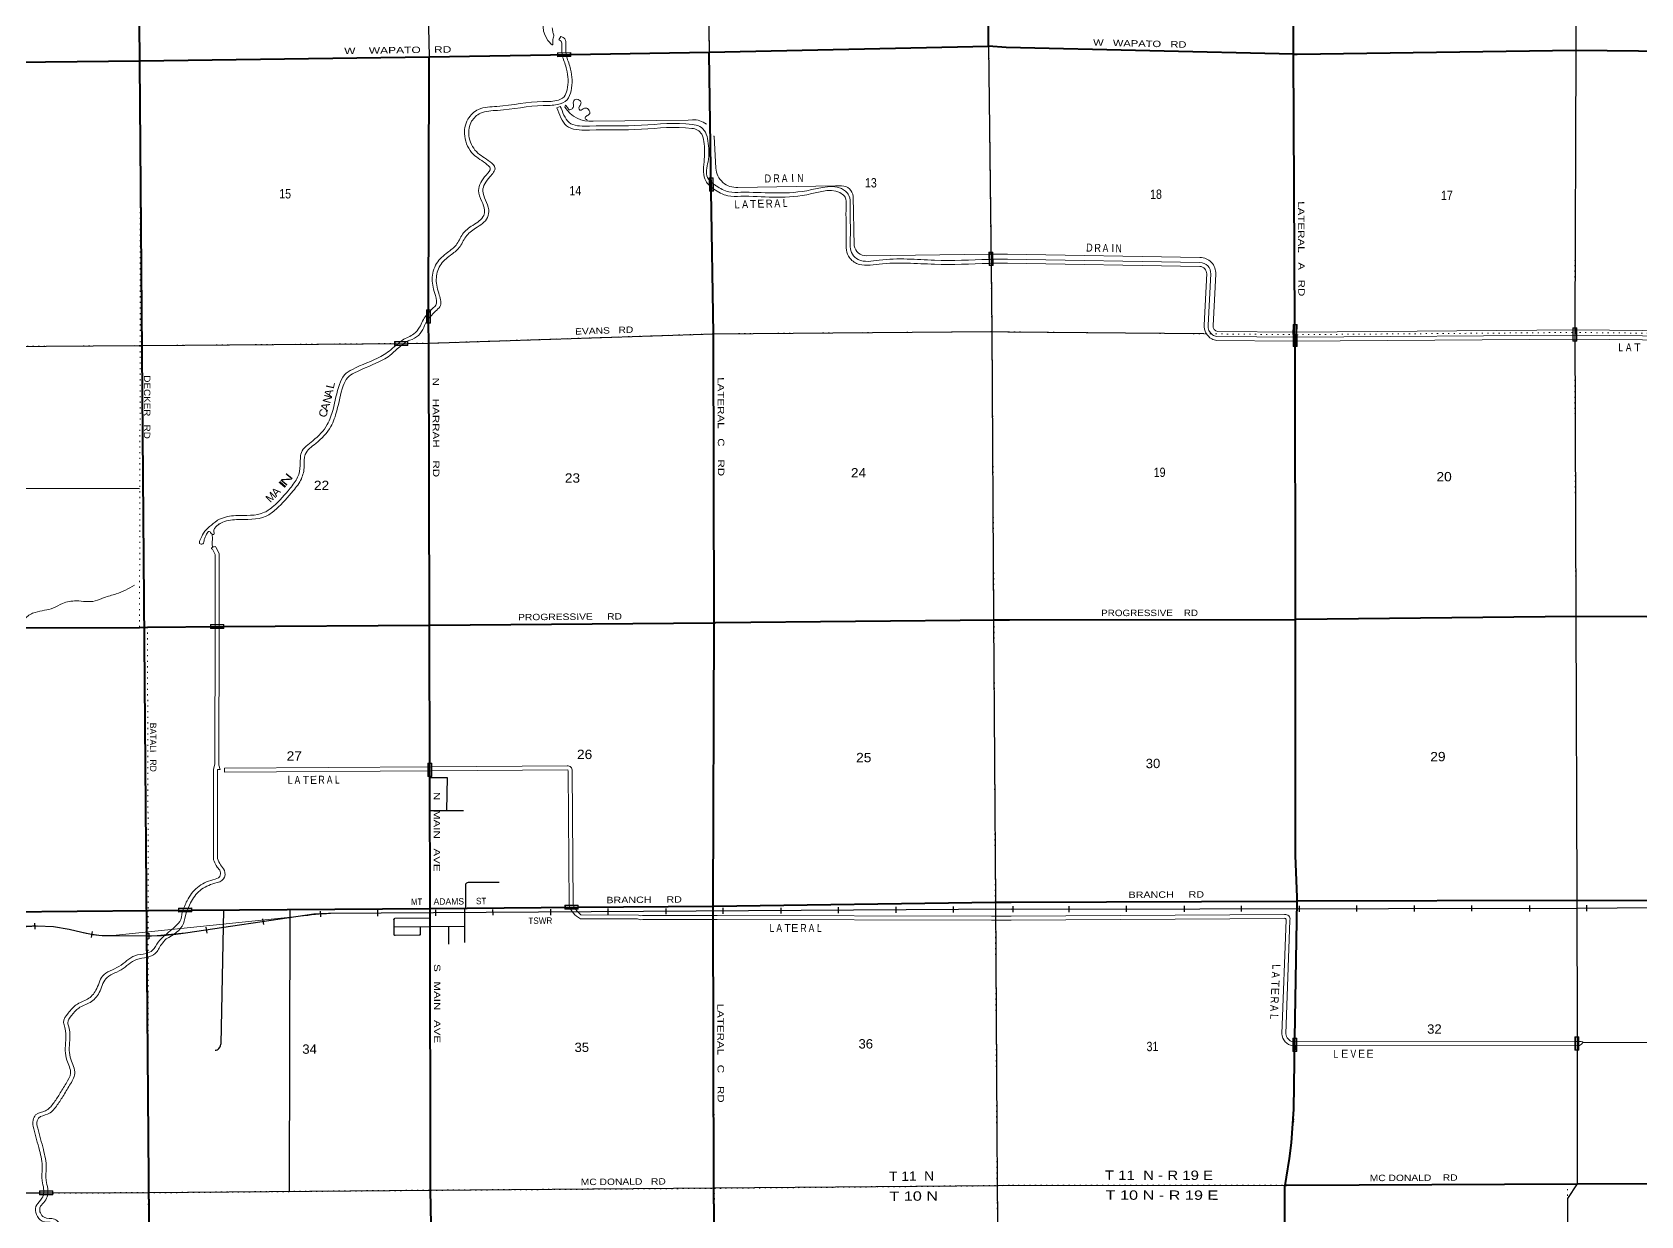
# Model space of a CAD drawing. Header units: feet. Extents: x -2 to 285336, y -549186 to -364975.
# Drawn here: x 108175 to 138328, y -406705 to -384528 of the extents above; entities that cross this region are included whole.
import ezdxf
from ezdxf.enums import TextEntityAlignment as Align

# ---------------------------------------------------------------- set-up
doc = ezdxf.new("R2010")
doc.units = ezdxf.units.FT
doc.header["$LTSCALE"] = 70
doc.linetypes.add('DOTTED', pattern=[1.5, 0.3, -1.2])
for name, color, linetype, lineweight in [('26', 7, 'Continuous', 40), ('27', 7, 'Continuous', 13), ('29', 7, 'Continuous', 25), ('31', 7, 'Continuous', 13), ('34', 7, 'Continuous', 25), ('39', 7, 'Continuous', 13), ('41', 7, 'Continuous', 13), ('6', 7, 'DOTTED', 25), ('61', 7, 'Continuous', 13), ('7', 7, 'DOTTED', 13)]:
    doc.layers.add(name, color=color, linetype=linetype, lineweight=lineweight)
doc.layers.add('30', color=7, linetype='Continuous')

msp = doc.modelspace()

# ---------------------------------------------------------------- linework, layer by layer
at = {"layer": '26'}
for p, q in [((126434.33, -384813.05), (126101.03, -384791.99)), ((131816.85, -384938.21), (126434.33, -384813.05)), ((115630.8, -398475.26), (115625.63, -395636.97)), ((131844.82, -403374.87), (131884.05, -400808.08))]:
    msp.add_line(p, q, dxfattribs=at)
for points in [[(110387.69, -409095.52), (110104.18, -374262.5), (115448.15, -374261.59), (118800.75, -374222.72)], [(126101.03, -384791.99), (126101, -384766.99), (126095.33, -379460.62)], [(131816.85, -384938.21), (131805.08, -382148.54), (131689.52, -379577.26)], [(100028.56, -385154.43), (100041.79, -385153.33), (100091.33, -385154.4), (104886.5, -385120.82), (110194.22, -385065.73), (115616.27, -384990.31), (118270.29, -384947.27), (120863.7, -384905.21), (126101.03, -384791.99)], [(115603, -389980.48), (115616.2, -385015.31), (115616.27, -384990.31)], [(120903.09, -387508.44), (120864.08, -384930.21), (120863.7, -384905.21)], [(131816.85, -384938.21), (131888.3, -384939.87), (137112.05, -384865.29), (142385.03, -384923.74)], [(131845.9, -390422.02), (131844.36, -390001.49), (131816.85, -384938.21)], [(120961.42, -395592.05), (120961.45, -395583.83), (120943.51, -390180.15), (120903.09, -387508.44)], [(115625.63, -395636.97), (115610.02, -390355.86), (115603, -389980.48)], [(126493.36, -395541.9), (131857.42, -395535.32), (131845.9, -390422.02)], [(99684.22, -395750.02), (99709.29, -395749.74), (104979.95, -395690.94), (110187.45, -395682.27), (110335.93, -395673.93), (111769.64, -395663.91), (115625.63, -395636.97), (120961.42, -395592.05)], [(118412.53, -400923.61), (120941.03, -400901.18), (120961.42, -395592.05)], [(120961.42, -395592.05), (120989.56, -395591.81), (126227.04, -395536.87), (126493.36, -395541.9)], [(131884.05, -400808.08), (131885.19, -400733.76), (131853.07, -399951.78), (131857.42, -395535.37), (131857.42, -395535.32)], [(147695.21, -395549.82), (142412.28, -395501.49), (137115.46, -395473.36), (131865.45, -395535.31), (131857.42, -395535.32)], [(115635.28, -400948.23), (115635.27, -400934.16), (115630.8, -398475.26)], [(99691.93, -401053.24), (105021.81, -401032.27), (110351.62, -400985.18), (111169.49, -400976.11), (115635.28, -400948.23)], [(115635.28, -400948.23), (115637.31, -400948.22), (118411.8, -400923.62)], [(115747.27, -411693.14), (115640.86, -406223.32), (115635.28, -400948.23)], [(120941.03, -400901.18), (126228.64, -400828.05), (126522.47, -400830.67)], [(121008.85, -411648.19), (120954.63, -406178.27), (120941.03, -400901.18)], [(126522.47, -400830.67), (131882.96, -400808.08), (131884.05, -400808.08)], [(147742.77, -400818.34), (142383.89, -400804.75), (137131.33, -400794.37), (131884.05, -400808.08)], [(131658.46, -406134.32), (131684.82, -405979.54), (131740.61, -405631.71), (131782.72, -405338.5), (131824.48, -404705.08), (131844.82, -403374.87)], [(131661.8, -411522.1), (131657.87, -406137.81), (131658.46, -406134.32)], [(131658.46, -406134.32), (131683.63, -406134.19), (137133.53, -406105.78), (142479.85, -406090.75), (145171.65, -406086.73)]]:
    msp.add_lwpolyline(points, dxfattribs=at)
at = {"layer": '29'}
for p, q in [((126101.03, -384791.99), (126148.64, -388902.62)), ((126463.66, -390142.63), (130139.4, -390175.2)), ((104946.17, -393068.54), (110187.67, -393077.84)), ((137109.44, -395473.41), (137129.4, -400712.27)), ((115631.86, -399109.34), (116259.47, -399109.1)), ((116301.4, -400939.85), (116301.4, -400503.67)), ((116351.58, -400456.86), (116929.77, -400451.09)), ((111758.53, -400972.43), (111711.86, -403492.38)), ((113006.43, -400964.64), (112994.1, -406243.51)), ((116275.71, -400946.42), (116275.71, -401583.37)), ((114952.41, -401154.37), (114953.47, -401428.92)), ((114952.94, -401291.21), (116274.3, -401280.51)), ((115633.27, -401127.78), (114970.58, -401134.76)), ((115452.78, -401428.61), (115451.59, -401287.17)), ((115975.84, -401282.93), (115979.44, -401614.43)), ((114977.46, -401447.75), (115431.11, -401442.33)), ((126551.62, -406129.47), (131658.63, -406134.32)), ((105990.05, -406279.11), (108563.94, -406273.93))]:
    msp.add_line(p, q, dxfattribs=at)
for points in [[(136948.78, -372428.08), (136948.66, -374156.26), (136960.65, -376984.11), (136987.56, -379596.88), (137090.13, -380876.61), (137111.85, -384864.6)], [(120720.55, -374740.64), (120789.73, -379557.91), (120863.7, -384905.21)], [(118088.37, -375776.06), (118127.49, -379640.21), (115496.34, -379723.49), (115616.27, -384990.31)], [(137111.85, -384864.6), (137088, -390061.76), (137109.44, -395473.41)], [(126148.64, -388902.62), (126162.97, -390139.31), (126196.94, -395534.92), (126228.64, -400828.05), (126260.37, -406137.26), (126320.29, -411478.55), (126322.81, -411745.16)], [(115219.47, -390359.13), (115610.02, -390355.86), (120943.51, -390180.15), (126162.97, -390139.31), (126463.66, -390142.63)], [(94848.76, -390489.41), (99628.55, -390471.01), (104912.23, -390434.05), (110199.93, -390401.11), (115219.47, -390359.13)], [(115630.83, -398494.08), (115951.35, -398494.08), (115943.87, -399109.22)], [(116301.4, -400503.67), (116304.16, -400484.86), (116314.73, -400472.84), (116323.46, -400466.62), (116336.18, -400459.97), (116351.58, -400456.86)], [(137129.4, -400712.27), (137131.41, -403350.73), (137133.5, -406105.39)], [(114952.41, -401154.37), (114954.63, -401146.28), (114959.46, -401140.37), (114965.89, -401136.62), (114970.58, -401134.76)], [(114953.47, -401428.92), (114955.44, -401437.96), (114960.26, -401443.33), (114967.77, -401446.55), (114977.46, -401447.75)], [(115431.11, -401442.33), (115440.38, -401442.12), (115444.4, -401441.31), (115447.62, -401439.7), (115449.76, -401438.36), (115451.37, -401435.16), (115452.78, -401428.61)], [(111607.47, -403602.52), (111626.74, -403599.15), (111642.82, -403593.79), (111662.12, -403583.06), (111676.05, -403569.65), (111697.5, -403538.01), (111706.08, -403518.7), (111711.86, -403492.38)], [(108563.94, -406273.93), (110349.18, -406270.34), (115640.86, -406223.32), (120958.65, -406182.28), (126260.37, -406137.26), (126551.62, -406129.47), (126552.09, -406129.47)], [(137133.5, -406105.39), (136952.9, -406383.6), (136983.96, -411684.15)]]:
    msp.add_lwpolyline(points, dxfattribs=at)
at = {"layer": '31'}
for p, q in [((126184.13, -388651.35), (126185.97, -388901.34)), ((126185.97, -388901.34), (126110.97, -388901.89)), ((137126.05, -390066.53), (137127.25, -390316.53)), ((114967.96, -390323.78), (115217.95, -390321.8)), ((115217.95, -390321.8), (115218.54, -390396.8)), ((137127.25, -390316.53), (137052.25, -390316.89)), ((137167.59, -403350.46), (137167.59, -403600.46)), ((137167.59, -403600.46), (137092.59, -403600.46)), ((108311.65, -406237.49), (108561.65, -406237.49)), ((108561.65, -406237.49), (108561.65, -406312.49))]:
    msp.add_line(p, q, dxfattribs=at)
for points in [[(126110.97, -388901.89), (126109.13, -388651.9), (126184.13, -388651.35)], [(137052.25, -390316.89), (137051.05, -390066.89), (137126.05, -390066.53)], [(115218.54, -390396.8), (114968.55, -390398.78), (114967.96, -390323.78)], [(137092.59, -403600.46), (137092.59, -403350.46), (137167.59, -403350.46)], [(108561.65, -406312.49), (108311.65, -406312.49), (108311.65, -406237.49)]]:
    msp.add_lwpolyline(points, dxfattribs=at)
for points in [[(126117.18, -388659.83), (126176.19, -388659.4), (126177.91, -388893.4), (126118.9, -388893.83)], [(137060.2, -390308.85), (137059.08, -390074.84), (137118.09, -390074.56), (137119.21, -390308.57)], [(114976.01, -390331.71), (115210.01, -390329.85), (115210.48, -390388.86), (114976.48, -390390.72)], [(137100.59, -403592.46), (137100.59, -403358.46), (137159.59, -403358.46), (137159.59, -403592.46)], [(108319.65, -406245.49), (108553.65, -406245.49), (108553.65, -406304.49), (108319.65, -406304.49)]]:
    msp.add_lwpolyline(points, close=True, dxfattribs=at)
at = {"layer": '34'}
for p, q in [((113573.44, -400994.33), (113579.49, -401104.77)), ((114647.97, -400977.38), (114648.67, -401087.99)), ((115733.76, -400973.16), (115734.45, -401083.77)), ((116805.93, -400963.8), (116806.63, -401074.41)), ((117891.71, -400959.58), (117892.41, -401070.19)), ((118963.89, -400950.23), (118964.58, -401060.84)), ((120049.67, -400946.01), (120050.37, -401056.61)), ((121121.84, -400936.65), (121122.54, -401047.26)), ((122207.63, -400932.43), (122208.32, -401043.04)), ((123279.8, -400923.08), (123280.5, -401033.68)), ((124365.59, -400918.85), (124366.28, -401029.46)), ((125437.76, -400909.5), (125438.45, -401020.11)), ((126563.81, -401015.3), (126563.64, -400904.69)), ((127614.09, -401013.6), (127613.93, -400902.99)), ((128686.3, -401009.37), (128686.13, -400898.76)), ((129772.09, -401010.33), (129771.92, -400899.72)), ((130844.3, -401006.1), (130844.13, -400895.49)), ((131930.09, -401007.06), (131929.92, -400896.45)), ((133002.29, -401002.83), (133002.13, -400892.22)), ((134088.09, -401003.79), (134087.92, -400893.18)), ((135160.29, -400999.56), (135160.12, -400888.95)), ((136246.08, -401000.52), (136245.92, -400889.91)), ((137318.65, -400995.02), (137317.72, -400884.41)), ((108216.65, -401224.71), (108223.12, -401335.13)), ((111432.65, -401299.92), (111448.97, -401409.32)), ((112492.74, -401139.13), (112509.06, -401248.53)), ((109298.25, -401380.89), (109282.72, -401490.41)), ((110360.21, -401408.22), (110362.63, -401518.81))]:
    msp.add_line(p, q, dxfattribs=at)
at = {"layer": '34', "lineweight": 13}
for p, q in [((126524.98, -400958.77), (113731.09, -401039.26)), ((126524.15, -400957.82), (113905.09, -401033.81)), ((113328.01, -401071.25), (111051.21, -401410.92)), ((109107.32, -401398.2), (108848.33, -401335.05)), ((110322.25, -401465.18), (109602.25, -401459.52))]:
    msp.add_line(p, q, dxfattribs=at)
at = {"layer": '34'}
for points in [[(126522.63, -400957.88), (113731.12, -401040.36), (113455.62, -401055.48), (113328.16, -401072.34), (111051.34, -401412.01), (110517.53, -401462), (110322.26, -401466.28), (109602.23, -401460.62), (109427.08, -401454.3), (109253.53, -401429.7), (109139.72, -401403.29), (109108.22, -401394.73), (108871.2, -401338.42), (108571.88, -401292.91), (108269.46, -401278.93), (107967.2, -401296.64)], [(126523.17, -400958.06), (137132.44, -400941.98), (142394.62, -400898.02), (147656.72, -400908.61), (153019.79, -400879.69), (158154.25, -400868.78)]]:
    msp.add_lwpolyline(points, dxfattribs=at)
at = {"layer": '34', "lineweight": 13}
for points in [[(126527.12, -400959.14), (137132.45, -400943.07), (142394.63, -400899.12), (147656.73, -400909.71)], [(113343.64, -401077), (113323.86, -401079.57), (109747.81, -401446.58)], [(109139.99, -401402.22), (109108.49, -401393.66), (108871.41, -401337.34)]]:
    msp.add_lwpolyline(points, dxfattribs=at)
for centre, radius, start, end in [((108238.2, -404370.25), 3095.92, 78.63406, 98.48869), ((108287.31, -404171.23), 2893.46, 78.35371, 97.32739), ((113737.54, -403675.91), 2636.66, 90.14007, 98.93534), ((114145.78, -407833.54), 6803.99, 92.02724, 96.77048), ((109591.38, -399253.7), 2198.45, 257.28027, 274.08035), ((109575, -399786.12), 1673.62, 254.9347, 270.93305), ((110307.53, -396343.69), 5121.51, 270.16465, 278.34925)]:
    msp.add_arc(centre, radius, start, end, dxfattribs=at)
at = {"layer": '39'}
for p, q in [((118083.69, -384607.52), (118046.13, -384672.45)), ((120989.72, -387075.55), (120956.03, -386484.46)), ((123583.65, -388531.29), (123561.17, -387607.22)), ((126455.64, -388685.66), (130064.19, -388748.23)), ((126456.16, -388780.69), (130062.54, -388843.22)), ((126456.57, -388855.71), (130061.24, -388918.21)), ((130190.43, -389052.53), (130140.1, -390015.21)), ((130265.33, -389056.45), (130215, -390019.13)), ((130360.2, -389061.41), (130309.87, -390024.09)), ((131884.34, -390148.43), (130395.57, -390134.22)), ((137128.05, -390107.36), (131884.34, -390148.43)), ((139834.13, -390134.7), (137128.05, -390107.36)), ((131803.93, -390318.22), (130376.16, -390304.04)), ((131885.35, -390243.42), (130376.91, -390229.04)), ((137126.74, -390277.35), (131803.93, -390318.22)), ((137128.04, -390202.36), (131885.35, -390243.42)), ((139801.47, -390304.37), (137126.74, -390277.35)), ((139798.84, -390229.34), (137128.04, -390202.36)), ((111647.93, -398344.66), (111648.22, -400008.03)), ((111781.58, -398317.57), (111782.06, -398392.57)), ((111782.06, -398392.57), (115669.5, -398367.66)), ((118297.7, -398367.86), (118317.84, -400886)), ((119623.01, -401153.82), (121014.33, -401155.86)), ((126523.89, -401089.1), (131650.12, -401056.83)), ((126524.3, -401164.1), (131650.59, -401131.83)), ((131676.87, -401162.42), (131597.9, -403294.81)), ((131751.82, -401165.2), (131672.85, -403297.59)), ((131803.84, -403446.19), (137088.42, -403440.54)), ((131800.75, -403522.47), (137091.69, -403514.97)), ((137241.56, -403456.11), (142467.08, -403466.43))]:
    msp.add_line(p, q, dxfattribs=at)
for points in [[(118027.48, -385989.62), (118011.49, -385948.6), (118071.17, -385918.75), (118091.06, -385949.83)], [(120552.28, -386170.69), (120473.65, -386174.04), (118688.2, -386195.82)], [(123348.04, -387407.28), (123229.86, -387405.27), (121404.83, -387436.57)], [(126455.64, -388685.66), (126107.64, -388689.93), (123812.94, -388716.53)], [(111552.28, -394216.52), (111606.71, -394312.86), (111603.91, -395701.95)], [(111617.58, -394179.63), (111681.75, -394293.21), (111678.91, -395700.92)], [(111603.91, -395701.95), (111598.78, -398245.6), (111572.93, -398338.09), (111573.22, -400008.04)], [(111678.91, -395700.92), (111673.76, -398255.96), (111672.13, -398261.78)], [(111647.93, -398344.66), (111696.24, -398342.91), (111672.13, -398261.78)], [(111781.58, -398317.57), (115668.97, -398292.66), (118203.92, -398276.41)], [(115669.5, -398367.66), (118213.89, -398351.35), (118222.73, -398372.08), (118242.84, -400886.52)], [(118317.84, -400886), (118344.8, -400939.48), (118384.14, -400992.73), (118457.71, -401066.25), (119539.87, -401069.86), (119579.59, -401087.57), (119616.65, -401078.82)], [(118451.6, -401138.04), (119521.53, -401141.61), (119581.18, -401158.38), (119623.01, -401153.82)], [(119616.65, -401078.82), (121014.33, -401080.87), (126156.26, -401088.39), (126523.89, -401089.1)], [(121014.33, -401155.86), (126157.29, -401163.39), (126524.3, -401164.1)], [(137088.42, -403440.54), (137211.36, -403440.27), (137241.48, -403446.07), (137241.56, -403456.11)]]:
    msp.add_lwpolyline(points, dxfattribs=at)
for centre, radius, start, end in [((118638.36, -385633.09), 564.93, 212.37872, 275.06146), ((120574.3, -386559), 388.94, 51.96996, 93.24593), ((120574.36, -386559.18), 388.94, 11.07739, 13.07612), ((121374.6, -387052.16), 385.59, 183.47719, 274.49601), ((123350.92, -387617.77), 210.51, 2.87269, 90.78494), ((123802.12, -388495.39), 221.4, 189.33059, 272.80106), ((130059.38, -389049.25), 131.06, 357.70894, 89.08844), ((130059.38, -389049.25), 206.06, 357.70929, 89.08857), ((130059.38, -389049.25), 301.06, 357.70927, 89.08856), ((130427.12, -390025.34), 287.1, 177.13005, 240.53472), ((130417.61, -390032.87), 203.1, 175.48419, 234.11362), ((130410.71, -390034.03), 101.33, 174.37046, 261.40812), ((130402.84, -390064.04), 241.48, 241.03275, 263.6568), ((130384.19, -390098.12), 131.11, 229.22834, 266.81932), ((118212.09, -398361.84), 85.82, 355.97809, 95.46406), ((111671.19, -400012.71), 98.09, 177.26635, 208.99271), ((118621.19, -400784.27), 392.32, 195.41342, 244.38846), ((131657.22, -401152.07), 95.51, 352.10022, 94.26374), ((131657.21, -401152.04), 20.51, 352.01174, 94.24001), ((131850.81, -403272.75), 254.69, 184.98437, 258.66427), ((131850.81, -403272.75), 179.69, 187.94517, 254.84612), ((137130.01, -403392.31), 128.51, 252.65026, 330.23423)]:
    msp.add_arc(centre, radius, start, end, dxfattribs=at)
for points in [[(120641.21, -374511.25), (120480.06, -374643.15), (118775.54, -375894.58), (118677.5, -376007.32), (118662.07, -376248.5), (118695.1, -376608.14), (118647.69, -376897.62), (118576.21, -377195.18), (118591.03, -377494.57), (118625.78, -377741.68), (118547.91, -377894.56), (118368.22, -378248.62), (118364.87, -378507.86), (118487.28, -379285.31), (118588.92, -379791.51), (118584.03, -380231.61), (118567.17, -380695.86), (118644.62, -381157.9), (118615.02, -381352.89), (118589.49, -381569.97), (118652.23, -381776.83), (118618.67, -381993.93), (118663.45, -382239.01), (118665.47, -382241.01), (118732.16, -382423.74), (118767.12, -382753.24), (118749.88, -383070.79), (118591.73, -383219.82), (118122.92, -383518.2), (117894.65, -383711.58), (117837.32, -384047.3), (117842.97, -384682.31), (117933.48, -384762.5), (117931.29, -384692.17), (117953.12, -384597.68), (117936.72, -384531.77), (117923.84, -384449.27)], [(118045.35, -384671.99), (118089.36, -384698.06), (118101.53, -384775.28), (118116.03, -384987.77)], [(118083.58, -384607.46), (118157.95, -384651.52), (118176.31, -384768.04), (118191.19, -384986.73)], [(118191.19, -384986.73), (118266.06, -385221.45), (118277.13, -385625.35), (118201.31, -385794.3), (118020.94, -385885.1), (117754.08, -385901.73), (116897.44, -385993.91), (116576.49, -386046.82), (116412.33, -386197.87), (116360.85, -386467.26), (116502.09, -386766.4), (116757.44, -386956.78), (116850.03, -387067.12), (116752.15, -387240.14), (116622.38, -387499.64), (116673, -387676.38), (116731.66, -387855.11), (116709.95, -387997.83), (116483.72, -388203.27), (116301.51, -388362.4), (116177.62, -388565.62), (116013.43, -388708.64), (115823.28, -388899.94), (115749.71, -389161.33), (115806.65, -389454.61), (115817.24, -389671.62), (115737.19, -389754.18), (115641.35, -389854.99)], [(118116.03, -384987.77), (118191.1, -385223.82), (118201.69, -385610.28), (118143.79, -385739.29), (118000.94, -385811.2), (117747.73, -385826.98), (116887.32, -385919.57), (116542.19, -385976.46), (116343.31, -386159.46), (116282.6, -386477.18), (116442.26, -386815.34), (116705.6, -387011.68), (116759.13, -387075.48), (116685.93, -387204.88), (116542.24, -387492.22), (116601.29, -387698.41), (116654.82, -387861.51), (116639.81, -387960.22), (116433.84, -388147.26), (116243.48, -388313.5), (116119.62, -388516.68), (115962.14, -388653.86), (115756.36, -388860.88), (115672.69, -389158.15), (115732, -389463.63), (115740.74, -389642.77), (115683.02, -389702.3), (115642.54, -389744.68)], [(118091.06, -385949.83), (118274.43, -386242.86), (118437.08, -386284.72), (118623.71, -386286.35), (119594.94, -386272.3), (120550.12, -386256.28), (120686.67, -386294.18), (120793.31, -386402.48), (120841.89, -386563.14), (120842.9, -386957.02), (120830.66, -387250.54), (120943.52, -387372.81)], [(118161.26, -385935.62), (118169.18, -385897.43), (118209.43, -385941.55), (118253.69, -385983.66), (118293.77, -385963.49), (118321.73, -385909.17), (118317.57, -385854.92), (118359.54, -385786.51), (118411.73, -385792.43), (118460, -385832.52), (118452.11, -385886.8), (118424.17, -385945.13), (118438.33, -385989.31), (118500.48, -385967.08), (118556.62, -385948.88), (118604.86, -385978.93), (118629.1, -386039.16), (118597.1, -386081.43), (118541.03, -386129.77), (118549.13, -386157.89), (118571.23, -386165.88), (118576.51, -386181.99), (118580.23, -386193.16)], [(118027.48, -385989.62), (118226.74, -386308.03), (118427.26, -386359.64), (118623.92, -386361.35), (119596.11, -386347.29), (120540.52, -386331.45), (120647.29, -386361.09), (120726.88, -386441.91), (120766.92, -386574.33), (120767.91, -386960.44), (120799.51, -387316.01), (120943.6, -387465.07)], [(120942.36, -387371.95), (120996.58, -387408.85), (121231.65, -387518.9), (121458.44, -387528.48), (122692.51, -387497.82), (123418.98, -387506.38), (123485.41, -387588.63), (123507.97, -387775.48), (123509.56, -388394.42), (123548.45, -388687.74), (123657.07, -388785.98), (124050.42, -388799.24), (125087.92, -388801.14), (126106.57, -388785.13)], [(120943.57, -387465.05), (120952.63, -387471.09), (121213.47, -387593.2), (121457.79, -387603.52), (122693, -387572.83), (123382.81, -387580.96), (123413.53, -387619), (123432.98, -387780.09), (123434.57, -388399.47), (123477.72, -388724.89), (123627.12, -388860.01), (124049.09, -388874.24), (125088.45, -388876.14), (126107.64, -388860.12)], [(126105.71, -388860.16), (126377.79, -388853.74), (126456.57, -388855.71)], [(126106.57, -388785.13), (126377.77, -388778.72), (126456.16, -388780.69)], [(115642.54, -389744.68), (115558.14, -389834.33), (115435.17, -390055.62), (115330.8, -390180.24), (115114.28, -390298.94), (115082.54, -390321.31)], [(115644.14, -389852.01), (115565.3, -389947.97), (115497.26, -390098.3), (115379.23, -390239.22), (115206.12, -390315.38)], [(115082.54, -390321.31), (114960.59, -390425.88), (114835.32, -390525.64), (114712.62, -390602.35), (114179.74, -390845.36), (114029.22, -390950.22), (113934.54, -391126.98), (113814.15, -391598.11), (113706.98, -391878.85), (113435, -392183.55), (113221.48, -392404.94), (113200.09, -392647.42), (113150.73, -392866.01), (113010, -393074.78), (112699.25, -393406.96), (112530.97, -393524.59), (111990.14, -393586.32), (111687.48, -393654.34), (111639.69, -393679.87)], [(115206.12, -390315.38), (115018.59, -390463.02), (114880.44, -390585.88), (114748.21, -390668.55), (114217.04, -390910.78), (114086.84, -391001.48), (114004.95, -391154.37), (113885.75, -391620.84), (113772.13, -391918.49), (113489.99, -392234.57), (113293.86, -392437.93), (113274.36, -392659.03), (113220.79, -392896.26), (113068.85, -393121.65), (112748.66, -393463.93), (112558.36, -393596.95), (112002.65, -393660.38), (111713.85, -393725.28), (111677.92, -393744.48)], [(111640.51, -393679.43), (111389.49, -393912.08), (111319.62, -394054.9), (111313.74, -394107.16), (111371.95, -394113.07), (111401.85, -394036.65), (111445.74, -393936.08), (111495.77, -393881.72), (111519.91, -393903.77), (111546.07, -393933.86), (111578.19, -393937.82), (111580.03, -393871.5), (111599.96, -393819.21), (111682.89, -393741.82)], [(111546.63, -393939.66), (111554.92, -394041.28), (111548.7, -394103.5), (111555.82, -394178.89)], [(111552.28, -394216.52), (111538.19, -394200.47), (111584.26, -394168.22), (111620.4, -394174.17), (111617.58, -394179.63)], [(110091.1, -394890.7), (109750.37, -395054.18), (109521.78, -395122.97), (109357.38, -395185.6), (109002.19, -395184.32), (108741.43, -395233.09), (108573.08, -395315.82), (108232.15, -395398.91), (108053.81, -395503.78), (107955.09, -395593.58), (107906.36, -395601.88)], [(111585.4, -400060.26), (111643.88, -400170.67), (111700.28, -400252.94), (111692.49, -400345.4), (111564.22, -400407.96), (111273.61, -400551.23), (111077.59, -400802.83), (110987.9, -401013.44)], [(111648.22, -400008.03), (111708.16, -400131.79), (111777.26, -400232.59), (111763.65, -400394.14), (111597.24, -400475.3), (111322.2, -400610.89), (111142.72, -400841.26), (111068.15, -401013.16)], [(110987.9, -401013.44), (110942.13, -401190.95), (110822.05, -401313.78), (110579.53, -401526.53)], [(111068.15, -401013.16), (111060.99, -401032.33), (111009.68, -401229.14), (110687.78, -401518.43)], [(110579.53, -401526.53), (110537.76, -401575.61), (110431.8, -401730.56), (110311.55, -401789.09), (110100.95, -401831.72), (109802.46, -402033.29), (109495.89, -402212.77), (109370.16, -402480.3), (109214.05, -402645.4), (109001.61, -402752.34), (108851.51, -402907.39), (108763.66, -403082.4), (108787.99, -403178.81), (108804.65, -403413.89), (108795.12, -403610.85), (108827.69, -403787.63), (108894.55, -404034.66), (108810.75, -404223.74), (108686.86, -404428.97), (108570.91, -404602.03), (108422.76, -404736.97), (108240.35, -404815.72), (108192.43, -404910.26), (108204.9, -405075.02), (108312.3, -405478.73), (108363.32, -405810.2), (108359.92, -406049.34), (108390.41, -406202.01), (108386.83, -406313.73)], [(110688.16, -401518), (110596.65, -401622.37), (110482.49, -401789.3), (110335.79, -401860.7), (110130.51, -401902.26), (109842.43, -402096.8), (109553.87, -402265.73), (109432.92, -402523.09), (109259.51, -402706.48), (109046.67, -402813.62), (108913.39, -402951.3), (108843.21, -403091.11), (108862.33, -403166.89), (108879.78, -403413.05), (108870.45, -403605.8), (108900.89, -403771.01), (108973.89, -404040.74), (108877.4, -404258.45), (108750.15, -404469.25), (108628.15, -404651.34), (108464, -404800.86), (108294.98, -404873.82), (108268.8, -404925.49), (108279.16, -405062.44), (108385.81, -405463.34), (108438.4, -405804.99), (108435.03, -406042.45), (108465.88, -406196.93), (108467.06, -406312.66)], [(108386.83, -406313.73), (108382.7, -406324.61), (108328.75, -406415.15), (108244.77, -406531.88), (108255.19, -406682.57), (108359.85, -406802.93), (108558.62, -406838.7), (108703.43, -406967.01), (108856.27, -407093.3), (108985.3, -407326.15), (108873.71, -407629.82), (108811.98, -407816.83), (108838.5, -407985.58), (108817.01, -408210.7), (108781.24, -408347.42), (108697.31, -408486.25), (108643.33, -408562.73), (108605.32, -408609.03), (108607.39, -408633.14)], [(108467.06, -406312.66), (108456.41, -406347.42), (108391.52, -406456.32), (108321.46, -406553.71), (108328.28, -406652.32), (108399.12, -406733.79), (108592.61, -406768.61), (108752.2, -406910.02), (108914.99, -407044.53), (109067.53, -407319.81), (108944.54, -407654.52), (108888.89, -407823.11), (108914.06, -407983.29), (108891.1, -408223.84), (108851.05, -408376.92), (108760.12, -408527.33), (108703.03, -408608.21), (108693.42, -408623.81)]]:
    msp.add_spline(points, degree=3, dxfattribs=at)
at = {"layer": '6'}
msp.add_line((105147.72, -406281), (108563.94, -406273.93), dxfattribs=at)
for points in [[(126133.75, -366314.14), (126120.25, -368880.22), (126099.66, -374131.25), (126095.33, -379460.62), (126101.03, -384791.99), (126148.64, -388902.62)], [(126148.66, -388903.64), (126162.97, -390139.31), (126196.99, -395555.02), (126228.64, -400828.05), (126230.19, -401087.53)], [(126230.66, -401165.91), (126260.37, -406137.26), (126320.29, -411478.55), (126322.81, -411745.16)], [(108563.19, -406274), (110349.18, -406270.34), (115640.86, -406223.32), (120960.67, -406186.3), (126260.37, -406137.26), (126551.62, -406129.47)], [(126551.62, -406129.47), (131662.21, -406132.89), (137026.91, -406107.03), (142325.29, -406090.16), (144919.12, -406086.58)]]:
    msp.add_lwpolyline(points, dxfattribs=at)
at = {"layer": '61'}
for p, q in [((118020.21, -384987.83), (118019.04, -384912.84)), ((118270.18, -384983.94), (118020.21, -384987.83)), ((120940.36, -387255.97), (120943.08, -387505.96)), ((120943.08, -387505.96), (120868.08, -387506.77)), ((115641.46, -389730.01), (115641.46, -389980.01)), ((115641.46, -389980.01), (115566.46, -389980.01)), ((131807.84, -390192.45), (131808.98, -390007.59)), ((131808.36, -390004.57), (131883.36, -390005.03)), ((131883.99, -390005.53), (131882.84, -390192.91)), ((131882.84, -390192.91), (131807.84, -390192.45)), ((131808.09, -390418.96), (131809.39, -390208.21)), ((131883.87, -390419.97), (131808.87, -390419.51)), ((131809.39, -390208.21), (131884.39, -390208.67)), ((131884.39, -390208.67), (131883.09, -390418.95)), ((111517.4, -395628.03), (111767.38, -395624.85)), ((111759.48, -395632.94), (111760.23, -395691.95)), ((111767.38, -395624.85), (111768.33, -395699.85)), ((115593.19, -398474.1), (115593.75, -398224.1)), ((115593.75, -398224.1), (115668.75, -398224.27)), ((110916.95, -400938.11), (111166.95, -400937.23)), ((111166.95, -400937.23), (111167.21, -401012.23)), ((118161.62, -400887.29), (118411.62, -400886.11)), ((118411.62, -400886.11), (118411.97, -400961.11)), ((131881.95, -403375.63), (131877.27, -403625.58)), ((131877.27, -403625.58), (131802.27, -403624.17))]:
    msp.add_line(p, q, dxfattribs=at)
for points in [[(118019.04, -384912.84), (118269.01, -384908.94), (118270.18, -384983.94)], [(120868.08, -387506.77), (120865.36, -387256.79), (120940.36, -387255.97)], [(115566.46, -389980.01), (115566.46, -389730.01), (115641.46, -389730.01)], [(111768.33, -395699.85), (111518.35, -395703.03), (111517.4, -395628.03)], [(115668.75, -398224.27), (115668.19, -398474.27), (115593.19, -398474.1)], [(111167.21, -401012.23), (110917.22, -401013.11), (110916.95, -400938.11)], [(118411.97, -400961.11), (118161.98, -400962.29), (118161.62, -400887.29)], [(131802.27, -403624.17), (131806.97, -403374.21), (131881.95, -403375.63)]]:
    msp.add_lwpolyline(points, dxfattribs=at)
for points in [[(118027.15, -384920.71), (118261.13, -384917.05), (118262.05, -384976.06), (118028.07, -384979.71)], [(120932.45, -387264.05), (120873.44, -387264.69), (120875.98, -387498.68), (120934.99, -387498.05)], [(115574.46, -389738.01), (115633.46, -389738.01), (115633.46, -389972.01), (115574.46, -389972.01)], [(131815.88, -390184.5), (131816.94, -390012.61), (131875.94, -390012.97), (131874.89, -390184.86)], [(131816.13, -390411.55), (131817.33, -390216.25), (131876.34, -390216.61), (131875.13, -390411.92)], [(111759.48, -395632.94), (111525.49, -395635.92), (111526.24, -395694.93), (111760.23, -395691.95)], [(115601.72, -398232.11), (115660.73, -398232.24), (115660.21, -398466.25), (115601.2, -398466.12)], [(110924.97, -400946.07), (111158.98, -400945.25), (111159.18, -401004.26), (110925.18, -401005.08)], [(118169.65, -400895.24), (118403.66, -400894.14), (118403.93, -400953.15), (118169.93, -400954.25)], [(131810.41, -403616.32), (131814.81, -403382.35), (131873.8, -403383.47), (131869.42, -403617.43)]]:
    msp.add_lwpolyline(points, close=True, dxfattribs=at)
at = {"layer": '7'}
for p, q in [((126434.33, -384813.05), (131816.85, -384938.21)), ((115611.36, -389204.3), (115603, -389980.48)), ((130377.38, -390181.54), (126463.66, -390142.63)), ((139720.89, -390181.05), (137128.03, -390154.86)), ((131848.75, -390193.91), (131848.84, -390209.17)), ((131840.95, -403627.4), (131820.93, -404937.31)), ((137133.53, -406105.78), (137132.49, -403605.4)), ((131820.93, -404937.31), (131662.21, -406132.89))]:
    msp.add_line(p, q, dxfattribs=at)
for points in [[(115418.76, -366075.14), (115422.47, -368964.44), (115389.96, -374263.72), (115496.34, -379723.49), (115616.27, -384990.31), (115611.64, -388960.78)], [(120903.09, -387508.44), (120863.7, -384905.21), (120789.73, -379557.91), (120718.3, -374652.86)], [(131684.67, -377008.91), (131689.52, -379577.26), (131816.21, -384863.32), (131847.58, -390002.49)], [(110132.77, -378113.72), (110145.7, -379854.97), (110194.22, -385065.73), (110199.93, -390401.11), (110187.45, -395682.27)], [(137087.97, -390066.96), (137112.05, -384865.29), (137090.13, -380876.61), (136986.03, -379669.65), (136985.57, -379599.59)], [(94826.86, -385181.32), (99578.73, -385155.81), (104886.5, -385120.82), (110194.22, -385065.73), (115616.27, -384990.31), (118270.29, -384947.27)], [(118270.28, -384947.27), (120863.7, -384905.21), (126101.03, -384791.99), (126434.33, -384813.05)], [(131816.85, -384938.21), (131888.3, -384939.87), (137112.05, -384865.29), (142385.03, -384923.74), (144355.77, -384940.88)], [(120941.69, -401079.89), (120941.03, -400901.18), (120961.47, -395591.87), (120943.51, -390180.15), (120903.11, -387510.49)], [(126463.66, -390142.63), (126162.97, -390139.31), (120943.51, -390180.15), (115610.02, -390355.86), (115218.96, -390359.13)], [(115603, -389980.48), (115610.02, -390355.86), (115625.63, -395636.97), (115631.28, -398207.19)], [(137047.47, -390154.77), (131851.44, -390196.19), (130377.38, -390181.54)], [(114898.17, -390361.81), (110199.93, -390401.11), (104912.23, -390434.05), (99628.55, -390471.01), (94848.76, -390489.41)], [(131849.44, -390420.99), (131857.42, -395535.37), (131853.07, -399951.78)], [(137132.39, -403345.53), (137131.33, -400794.37), (137109.44, -395473.41), (137088.25, -390319.02)], [(111769.13, -395663.92), (115625.63, -395636.97), (120961.47, -395591.87), (126196.94, -395534.92), (126493.36, -395541.9)], [(126493.36, -395541.9), (131857.42, -395535.37), (137109.44, -395473.41), (142412.28, -395501.49), (147695.21, -395549.82), (152985.53, -395513.69), (158117.32, -395498.83)], [(94870.57, -395774.04), (99684.29, -395750.02), (104979.95, -395690.94), (110187.45, -395682.27), (110335.93, -395673.93), (111769.64, -395663.91)], [(110335.93, -395673.93), (110351.62, -400985.18), (110351.26, -401774.54)], [(115631.87, -398475.26), (115637.31, -400948.22), (115640.86, -406223.32), (115747.27, -411693.14), (115743.91, -411800.8)], [(131853.07, -399951.78), (131885.19, -400733.76), (131844.82, -403374.84)], [(111169.49, -400976.11), (110351.62, -400985.18), (105021.81, -401032.27), (99691.93, -401053.24), (94892.29, -401037.27)], [(118411.8, -400923.62), (115637.31, -400948.22), (111169.49, -400976.11)], [(126522.47, -400830.67), (126228.64, -400828.05), (120941.03, -400901.18), (118413.04, -400923.6)], [(158153.69, -400788.12), (153019.12, -400790.36), (147742.77, -400818.34), (142383.89, -400804.75), (137131.33, -400794.37), (131882.96, -400808.08), (126522.47, -400830.67)], [(121014.32, -411773.68), (121008.85, -411648.19), (120960.67, -406186.3), (120941.98, -401156.23)], [(110351.22, -401861.01), (110349.18, -406270.34), (110387.08, -408994.66)], [(131662.21, -406132.89), (131650.6, -411534.49), (131660.9, -411715.23)], [(136983.96, -411684.15), (136978.85, -411473.97), (136952.59, -406104.8)]]:
    msp.add_lwpolyline(points, dxfattribs=at)

# ---------------------------------------------------------------- texts
at = {"layer": '27'}
for s, rotation, width, p in [('W   WAPATO   RD', 358.668, 1.3, (128060.14, -384780.15)), ('W    WAPATO    RD', 0.797, 1.4, (114024.12, -384938.24)), ('LATERAL   A   RD', 270.311, 1.35, (131899.08, -387695.84)), ('N    HARRAH    RD', 270.169, 1.35, (115682.06, -391000.12)), ('LATERAL   C    RD', 270.19, 1.35, (121023.52, -390993.29)), ('PROGRESSIVE     RD', 0.484, 1.2, (117282.69, -395548.39)), ('PROGRESSIVE    RD', 0.07, 1.15, (128212.56, -395469.79)), ('N   MAIN   AVE', 270.104, 1.35, (115699.58, -398762.97)), ('BRANCH     RD', 0.508, 1.25, (118938.14, -400848.94)), ('BRANCH     RD', 0.241, 1.25, (128725.87, -400749.75)), ('MT', 0.358, 0.9, (115277.28, -400880.81)), ('ST', 0.508, 0.95, (116494.18, -400868.39)), ('S   MAIN   AVE', 270.061, 1.35, (115706.38, -401988.52)), ('LATERAL   C    RD', 270.213, 1.35, (121017.21, -402730.63)), ('MC DONALD    RD', 0.299, 1.2, (133246.03, -406056.83))]:
    msp.add_text(s, height=120, rotation=rotation, dxfattribs=dict(at, width=width)).set_placement(p)
msp.add_text('ADAMS', height=120, rotation=0.508, dxfattribs=at).set_placement((115699.38, -400877.34))
at = {"layer": '30'}
for s, rotation, width, p in [('EVANS   RD', 1.887, 1.2, (118353.42, -390195.44)), ('DECKER   RD', 269.865, 1.15, (110271.26, -390957.82)), ('MC DONALD   RD', 0.442, 1.2, (118458.05, -406131.58))]:
    msp.add_text(s, height=120, rotation=rotation, dxfattribs=dict(at, width=width)).set_placement(p)
msp.add_text('BATALI   RD', height=120, rotation=270.169, dxfattribs=at).set_placement((110381.77, -397467.85))
at = {"layer": '34', "width": 0.95}
msp.add_text('TSWR', height=120, rotation=0.36, dxfattribs=at).set_placement((117475.87, -401236.81))
at = {"layer": '41'}
for s, rotation, width, p in [('D', 0.983, 0.85, (121965.55, -387344.16)), ('R', 0.983, 0.85, (122128.05, -387341.57)), ('A', 0.983, 0.8, (122279.63, -387338.98)), ('N', 0.983, 0.8, (122574.95, -387333.81)), ('L', 1.381, 0.8, (121388.46, -387830.08)), ('A', 1.381, 0.85, (121539.41, -387826.43)), ('R', 1.465, 0.9, (121992.12, -387814.97)), ('A', 1.465, 0.85, (122143.66, -387811.08)), ('L', 1.406, 0.8, (122291.27, -387801.23)), ('D', 359.007, 0.85, (127990.63, -388639.19)), ('R', 359.007, 0.85, (128145.21, -388644.98)), ('A', 359.007, 0.8, (128292.13, -388647.57)), ('N', 359.007, 0.8, (128538.31, -388653.14)), ('L', 359.421, 0.8, (137950.73, -390506.97)), ('A', 359.421, 0.8, (138099.5, -390507.17)), ('N', 74.353, 1.05, (113781.07, -391420.83)), ('A', 76.82, 1.05, (113807.13, -391304.72)), ('L', 76.82, 1.1, (113838.54, -391159.2)), ('C', 73.01, 1.05, (113703.35, -391687.44)), ('A', 73.88, 1.15, (113738.61, -391567.2)), ('N', 50.731, 1.6, (113001.6, -392955.12)), ('I', 49.516, 2.15, (112922.37, -393051.16)), ('L', 0.367, 0.8, (113010.02, -398610.25)), ('A', 0.367, 0.8, (113147.4, -398613.82)), ('R', 0.367, 0.85, (113599.79, -398610.92)), ('A', 0.367, 0.8, (113751.38, -398609.95)), ('L', 0.367, 0.8, (113896.33, -398607.47)), ('L', 359.916, 0.8, (122041.06, -401387.34)), ('A', 359.916, 0.8, (122178.43, -401387.56)), ('R', 359.916, 0.85, (122630.83, -401388.23)), ('A', 359.916, 0.8, (122782.43, -401388.45)), ('L', 359.916, 0.8, (122930.4, -401385.64)), ('A', 267.879, 0.85, (131409.92, -402187.24)), ('L', 267.879, 0.85, (131422.72, -402036.59)), ('A', 267.879, 0.85, (131384.22, -402811.14)), ('R', 267.879, 0.9, (131389.76, -402659.09)), ('L', 267.879, 0.85, (131380.88, -402971.34)), ('L', 0.127, 0.8, (132613.39, -403749.85)), ('V', 0.127, 0.8, (132939.29, -403744.75))]:
    msp.add_text(s, height=150, rotation=rotation, dxfattribs=dict(at, width=width)).set_placement(p, align=Align.CENTER)
for s, rotation, p in [('I', 0.983, (122430.61, -387336.39)), ('T', 1.465, (121690.81, -387822.67)), ('E', 1.465, (121835.72, -387815.78)), ('I', 359.007, (128428.61, -388649.86)), ('T', 359.421, (138262.72, -390508.83)), ('M', 44.744, (112700.3, -393293.28)), ('A', 47.341, (112799.28, -393191.8)), ('T', 0.367, (113307.48, -398612.85)), ('E', 0.367, (113449.39, -398611.89)), ('T', 359.916, (122335.49, -401389.29)), ('E', 359.916, (122469.83, -401388.02)), ('E', 267.879, (131397.72, -402496.76)), ('T', 267.879, (131403.82, -402351.85)), ('E', 0.127, (132775.95, -403745.08)), ('E', 0.127, (133093.59, -403744.38)), ('E', 0.127, (133252.41, -403744.03))]:
    msp.add_text(s, height=150, rotation=rotation, dxfattribs=at).set_placement(p, align=Align.CENTER)
at = {"layer": '6'}
for s, rotation, width, p in [('T 11  N', 0.487, 1.1, (124237.51, -406052.96)), ('T 11  N - R 19 E', 359.946, 1.2, (128281.16, -406031.11)), ('T 10 N', 0.487, 1.3, (124243.03, -406426.97)), ('T 10 N - R 19 E', 359.946, 1.3, (128294.82, -406404.02))]:
    msp.add_text(s, height=175, rotation=rotation, dxfattribs=dict(at, width=width)).set_placement(p)
at = {"layer": '7'}
for s, width, p in [('14', 0.85, (118244.77, -387585.15)), ('13', 0.85, (123784.53, -387437.42)), ('15', 0.85, (112806.06, -387643.67)), ('23', 1.1, (118159.15, -392968.44)), ('24', 1.1, (123520.99, -392871.86)), ('22', 1.1, (113455.74, -393107.64)), ('27', 1.1, (112944.98, -398176.74)), ('26', 1.1, (118386.76, -398147.35)), ('25', 1.1, (123619.47, -398206.31)), ('36', 1.05, (123663.19, -403570.72)), ('34', 1.05, (113238.33, -403669.64)), ('35', 1.05, (118340.45, -403635.72))]:
    msp.add_text(s, height=175, dxfattribs=dict(at, width=width)).set_placement(p)
for s, width, p in [('18', 0.85, (129130.25, -387652.56)), ('17', 0.85, (134582.11, -387675.67)), ('19', 0.85, (129198.09, -392862.83)), ('20', 1.1, (134497.62, -392944.87)), ('29', 1.1, (134381.67, -398190.09)), ('30', 1.05, (129047.98, -398318.45)), ('32', 1.05, (134323.32, -403294.47)), ('31', 0.85, (129063.45, -403620.53))]:
    msp.add_text(s, height=175, rotation=0.435, dxfattribs=dict(at, width=width)).set_placement(p)

doc.saveas('drawing.dxf')
